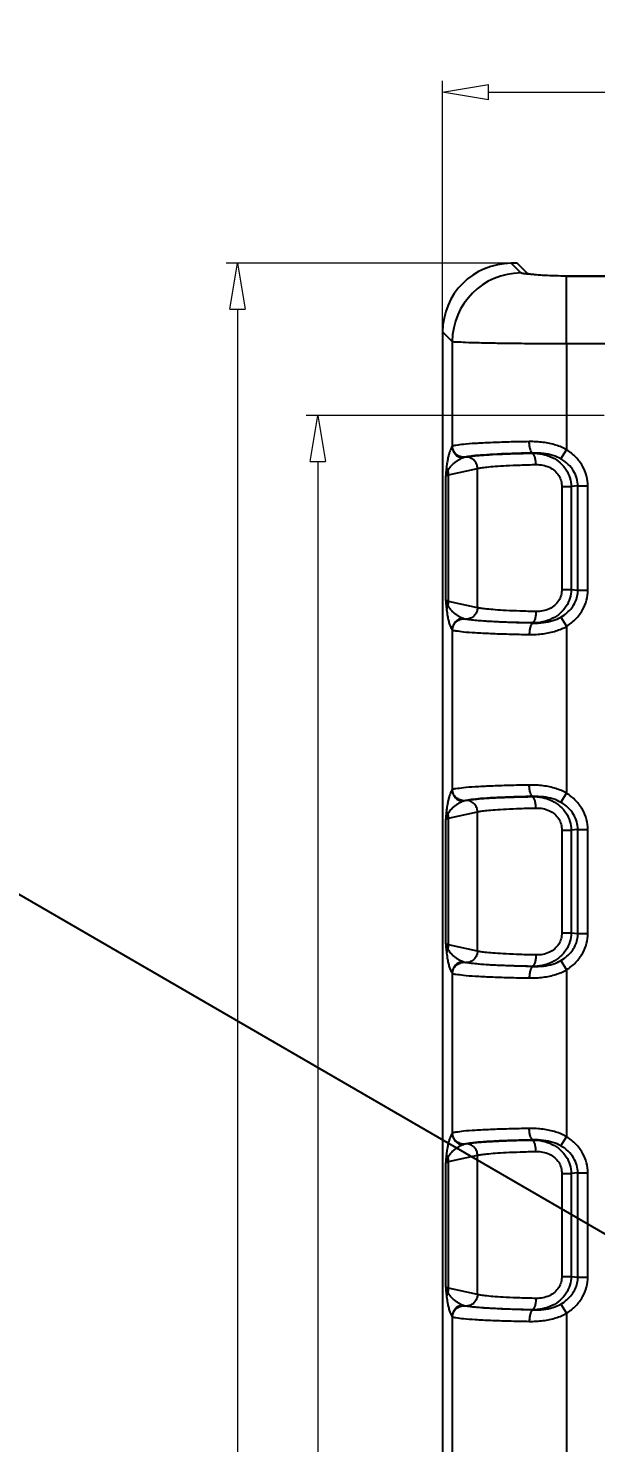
# Model space of a CAD drawing. Header units: inches. Extents: x 3700 to 4563, y 1353 to 2328.
# Drawn here: x 3842.8 to 3867.6, y 2200.6 to 2262.4 of the extents above; entities that cross this region are included whole.
import ezdxf

# ---------------------------------------------------------------- set-up
doc = ezdxf.new("R2010")
doc.units = ezdxf.units.IN
doc.header["$LTSCALE"] = 0.5
doc.layers.add('06___PRT_ALL_SURFS', color=7, linetype='Continuous')
doc.layers.add('dim', color=82, linetype='Continuous', lineweight=9)
doc.styles.add('ROMAND', font='romand.shx', dxfattribs={"width": 0.75, "bigfont": 'gbcbig.shx'})
doc.dimstyles.new('YanXiu', dxfattribs={"dimtxt": 2.5, "dimasz": 2.2, "dimexe": 1, "dimexo": 0, "dimgap": 0.66, "dimtad": 0, "dimzin": 9, "dimdsep": 46, "dimtxsty": 'ROMAND', "dimblk": 'CLOSEDBLANK', "dimcen": 0, "dimclrd": 3, "dimclre": 3, "dimclrt": 7, "dimazin": 2, "dimtfac": 1, "dimtofl": 0, "dimtmove": 0, "dimatfit": 3, "dimldrblk": 'CLOSEDBLANK', "dimfxl": 1, "dimlwd": 5, "dimlwe": 5, "dimarcsym": 0})

# ---------------------------------------------------------------- blocks, each defined once
blk = doc.blocks.new('_ClosedBlank')
at = {"color": 0, "linetype": 'ByBlock', "lineweight": -2}
for p, q in [((-1, 0.167), (0, 0)), ((-1, 0.167), (-1, -0.167)), ((0, 0), (-1, -0.167))]:
    blk.add_line(p, q, dxfattribs=at)
blk = doc.blocks.new('*D105')
at = {"layer": 'Defpoints', "color": 0}
for p in [(3867.966, 2245.462), (3855.462, 2144.762), (3867.966, 2144.762)]:
    blk.add_point(p, dxfattribs=at)
at = {"layer": 'dim', "color": 3, "lineweight": 5}
for p, q in [((3867.966, 2245.462), (3854.962, 2245.462)), ((3855.462, 2243.462), (3855.462, 2199.273)), ((3855.462, 2146.762), (3855.462, 2190.952)), ((3867.966, 2144.762), (3854.962, 2144.762))]:
    blk.add_line(p, q, dxfattribs=at)
at = {"layer": 'dim', "color": 3, "lineweight": 5, "xscale": 2, "yscale": 2, "zscale": 2}
for p, rotation in [((3855.462, 2245.462), 90), ((3855.462, 2144.762), 270)]:
    blk.add_blockref('_ClosedBlank', p, dxfattribs=dict(at, rotation=rotation))
at = {"layer": 'dim', "color": 7, "insert": (3855.462, 2195.112), "char_height": 2.5, "attachment_point": 5, "rotation": 90, "style": 'ROMAND'}
blk.add_mtext('100.7', dxfattribs=at)
blk = doc.blocks.new('*D106')
at = {"layer": 'Defpoints', "color": 0}
for p in [(3863.911, 2252.112), (3851.962, 2138.112), (3863.911, 2138.112)]:
    blk.add_point(p, dxfattribs=at)
at = {"layer": 'dim', "color": 3, "lineweight": 5}
for p, q in [((3863.911, 2252.112), (3851.462, 2252.112)), ((3851.962, 2250.112), (3851.962, 2197.934)), ((3851.962, 2140.112), (3851.962, 2192.291)), ((3863.911, 2138.112), (3851.462, 2138.112))]:
    blk.add_line(p, q, dxfattribs=at)
at = {"layer": 'dim', "color": 3, "lineweight": 5, "xscale": 2, "yscale": 2, "zscale": 2}
for p, rotation in [((3851.962, 2252.112), 90), ((3851.962, 2138.112), 270)]:
    blk.add_blockref('_ClosedBlank', p, dxfattribs=dict(at, rotation=rotation))
at = {"layer": 'dim', "color": 7, "insert": (3851.962, 2195.112), "char_height": 2.5, "attachment_point": 5, "rotation": 90, "style": 'ROMAND'}
blk.add_mtext('114', dxfattribs=at)
blk = doc.blocks.new('*D107')
at = {"layer": 'Defpoints', "color": 0}
for p in [(3898.916, 2259.585), (3860.916, 2249.117), (3898.916, 2249.117)]:
    blk.add_point(p, dxfattribs=at)
at = {"layer": 'dim', "color": 3, "lineweight": 5}
for p, q in [((3860.916, 2249.117), (3860.916, 2260.085)), ((3898.916, 2249.117), (3898.916, 2260.085)), ((3862.916, 2259.585), (3877.898, 2259.585)), ((3896.916, 2259.585), (3881.933, 2259.585))]:
    blk.add_line(p, q, dxfattribs=at)
at = {"layer": 'dim', "color": 3, "lineweight": 5, "xscale": 2, "yscale": 2, "zscale": 2, "rotation": 180}
blk.add_blockref('_ClosedBlank', (3860.916, 2259.585), dxfattribs=at)
at = {"layer": 'dim', "color": 3, "lineweight": 5, "xscale": 2, "yscale": 2, "zscale": 2}
blk.add_blockref('_ClosedBlank', (3898.916, 2259.585), dxfattribs=at)
at = {"layer": 'dim', "color": 7, "insert": (3879.916, 2259.585), "char_height": 2.5, "attachment_point": 5, "style": 'ROMAND'}
blk.add_mtext('38', dxfattribs=at)

msp = doc.modelspace()

# ---------------------------------------------------------------- linework, layer by layer
msp.add_line((4195.443, 2019.846), (3731.985, 2288.585))
at = {"color": 7, "linetype": 'Continuous'}
for p, q in [((3864.17, 2252.112, 0), (3863.911, 2252.112, 0)), ((3864.334, 2251.69, 0), (3863.911, 2252.112, 0)), ((3864.62, 2251.662, 0), (3864.17, 2252.112, 0)), ((3864.748, 2251.628, 0), (3864.739, 2251.647, 0)), ((3866.316, 2251.552, 0), (3866.315, 2251.569, 0)), ((3866.331, 2248.595, 0), (3866.331, 2251.553, 0)), ((3866.402, 2251.568, 0), (3893.429, 2251.568, 0)), ((3866.403, 2251.555, 0), (3866.402, 2251.568, 0)), ((3866.418, 2251.553, 0), (3893.413, 2251.553, 0)), ((3861.338, 2248.694, 0), (3860.916, 2249.117, 0)), ((3860.916, 2249.117, 0), (3860.916, 2141.108, 0)), ((3861.338, 2248.694, 0), (3861.338, 2244.111, 0)), ((3893.5, 2248.595, 0), (3866.331, 2248.595, 0)), ((3866.331, 2248.595, 0), (3866.331, 2243.967, 0)), ((3866.08, 2243.567, 0), (3866.331, 2243.967, 0)), ((3861.049, 2237.399, 0), (3861.049, 2242.826, 0)), ((3866.821, 2242.387, 0), (3867.254, 2242.387, 0)), ((3867.254, 2237.838, 0), (3867.254, 2242.387, 0)), ((3866.821, 2237.838, 0), (3867.254, 2237.838, 0)), ((3866.08, 2236.658, 0), (3866.331, 2236.258, 0)), ((3861.338, 2236.113, 0), (3861.338, 2229.111, 0)), ((3866.331, 2236.258, 0), (3866.331, 2228.967, 0)), ((3866.08, 2228.567, 0), (3866.331, 2228.967, 0)), ((3861.049, 2222.399, 0), (3861.049, 2227.826, 0)), ((3866.821, 2227.387, 0), (3867.254, 2227.387, 0)), ((3867.254, 2222.838, 0), (3867.254, 2227.387, 0)), ((3866.821, 2222.838, 0), (3867.254, 2222.838, 0)), ((3866.08, 2221.658, 0), (3866.331, 2221.258, 0)), ((3861.338, 2221.113, 0), (3861.338, 2214.111, 0)), ((3866.331, 2221.258, 0), (3866.331, 2213.967, 0)), ((3866.08, 2213.567, 0), (3866.331, 2213.967, 0)), ((3861.049, 2207.399, 0), (3861.049, 2212.826, 0)), ((3866.821, 2212.387, 0), (3867.254, 2212.387, 0)), ((3867.254, 2207.838, 0), (3867.254, 2212.387, 0)), ((3866.821, 2207.838, 0), (3867.254, 2207.838, 0)), ((3866.08, 2206.658, 0), (3866.331, 2206.258, 0)), ((3861.338, 2206.113, 0), (3861.338, 2199.111, 0)), ((3866.331, 2206.258, 0), (3866.331, 2198.967, 0))]:
    msp.add_line(p, q, dxfattribs=at)
for centre, radius, start, end in [((3864.344, 2248.684, 0), 3.006, 90.18808, 179.81192), ((3864.909, 2252.998, 0), 1.362, 261.00158, 262.8211), ((3865.206, 2255.329, 0), 3.712, 262.77009, 263.03652), ((3866.403, 2262.38, 0), 10.811, 269.5372, 269.76914), ((3866.418, 2262.333, 0), 10.781, 269.53698, 269.99806), ((3866.402, 2262.226, 0), 10.658, 269.76836, 269.99946), ((3861.839, 2244.114, 0), 0.501, 180.24812, 266.33308), ((3869.627, 2238.038, 0), 8.601, 187.0183, 188.90622), ((3861.839, 2236.111, 0), 0.501, 93.6672, 179.99522), ((3861.839, 2229.114, 0), 0.501, 180.24812, 266.33308), ((3869.627, 2223.038, 0), 8.601, 187.0183, 188.90622), ((3861.839, 2221.111, 0), 0.501, 93.6672, 179.99522), ((3861.839, 2214.114, 0), 0.501, 180.24812, 266.33308), ((3869.627, 2208.038, 0), 8.601, 187.0183, 188.90622), ((3861.839, 2206.111, 0), 0.501, 93.6672, 179.99522)]:
    msp.add_arc(centre, radius, start, end, dxfattribs=at)
msp.add_ellipse((3863.92, 2249.108, 0), major_axis=(2.127, -2.127), ratio=0.997265, start_param=2.357564, end_param=3.925621, dxfattribs=at)
for points, start_tangent, end_tangent in [([(3864.754, 2251.631, 0), (3864.538, 2251.649, 0), (3864.396, 2251.669, 0), (3864.334, 2251.69, 0)], (-0.99775, 0.067045), (-0.708468, 0.705743)), ([(3864.605, 2251.678, 0), (3864.618, 2251.67, 0), (3864.645, 2251.663, 0), (3864.685, 2251.655, 0), (3864.696, 2251.653, 0)], (0.707107, -0.707107), (0.987553, -0.157287)), ([(3864.754, 2251.631, 0), (3864.701, 2251.639, 0), (3864.661, 2251.647, 0), (3864.634, 2251.655, 0), (3864.62, 2251.662, 0)], (-0.992047, 0.12587), (-0.707107, 0.707106)), ([(3866.331, 2251.553, 0), (3865.847, 2251.562, 0), (3865.388, 2251.581, 0), (3865.01, 2251.606, 0), (3864.754, 2251.631, 0)], (-0.999967, 0.008109), (-0.992047, 0.125869)), ([(3864.756, 2251.645, 0), (3864.931, 2251.627, 0)], (0.992621, -0.121255), (0.996248, -0.086544)), ([(3864.931, 2251.627, 0), (3864.994, 2251.621, 0), (3865.372, 2251.597, 0), (3865.831, 2251.578, 0), (3866.315, 2251.569, 0)], (0.996248, -0.086544), (0.999967, -0.008109)), ([(3866.331, 2248.595, 0), (3865.255, 2248.597, 0), (3864.23, 2248.604, 0), (3863.302, 2248.616, 0), (3862.517, 2248.632, 0), (3861.911, 2248.651, 0), (3861.511, 2248.672, 0), (3861.338, 2248.694, 0)], (-1, 0.000012), (-0.928745, 0.37072)), ([(3861.338, 2244.111, 0), (3861.286, 2244.032, 0), (3861.239, 2243.929, 0), (3861.196, 2243.803, 0), (3861.157, 2243.655, 0), (3861.122, 2243.475, 0), (3861.091, 2243.25, 0)], (-0.626121, -0.779726), (-0.114868, -0.993381)), ([(3864.7, 2244.324, 0), (3863.803, 2244.305, 0), (3863.005, 2244.277, 0), (3862.336, 2244.243, 0), (3861.824, 2244.203, 0), (3861.487, 2244.159, 0), (3861.338, 2244.113, 0)], (-0.999868, -0.016275), (-0.743444, -0.668799)), ([(3861.889, 2243.64, 0), (3861.681, 2243.673, 0), (3861.504, 2243.776, 0), (3861.385, 2243.93, 0), (3861.338, 2244.114, 0)], (-0.999759, -0.021971), (-0.036071, 0.999349)), ([(3866.331, 2243.966, 0), (3865.862, 2244.17, 0), (3865.311, 2244.291, 0), (3864.7, 2244.324, 0)], (-0.870575, 0.492035), (-0.999868, -0.01627)), ([(3864.863, 2243.825, 0), (3864.802, 2243.87, 0), (3864.75, 2243.979, 0), (3864.715, 2244.138, 0), (3864.7, 2244.324, 0)], (-0.988656, 0.150199), (-0.016157, 0.999869)), ([(3867.254, 2242.387, 0), (3867.197, 2242.827, 0), (3867.024, 2243.252, 0), (3866.734, 2243.64, 0), (3866.331, 2243.967, 0)], (0.000164, 1), (-0.846849, 0.531834)), ([(3861.091, 2243.25, 0), (3861.077, 2243.113, 0), (3861.063, 2242.971, 0), (3861.049, 2242.826, 0)], (-0.103844, -0.994594), (-0.097102, -0.995274)), ([(3861.141, 2243.064, 0), (3861.115, 2243.124, 0), (3861.098, 2243.186, 0), (3861.091, 2243.25, 0)], (-0.473729, 0.880671), (-0.026224, 0.999656)), ([(3861.141, 2243.064, 0), (3861.118, 2243.021, 0), (3861.098, 2242.98, 0), (3861.083, 2242.943, 0), (3861.071, 2242.909, 0), (3861.061, 2242.878, 0), (3861.054, 2242.85, 0), (3861.049, 2242.826, 0)], (-0.509234, -0.860628), (-0.192177, -0.98136)), ([(3861.049, 2242.826, 0), (3861.067, 2242.839, 0), (3861.095, 2242.852, 0), (3861.132, 2242.865, 0), (3861.179, 2242.877, 0)], (0.672671, 0.739942), (0.972064, 0.234715)), ([(3866.331, 2236.258, 0), (3866.734, 2236.584, 0), (3867.024, 2236.973, 0), (3867.197, 2237.398, 0), (3867.254, 2237.838, 0)], (0.84684, 0.531847), (-0.000165, 1)), ([(3861.179, 2237.347, 0), (3861.133, 2237.359, 0), (3861.096, 2237.372, 0), (3861.067, 2237.385, 0), (3861.049, 2237.399, 0)], (-0.972064, 0.234715), (-0.672678, 0.739935)), ([(3861.049, 2237.399, 0), (3861.063, 2237.254, 0), (3861.077, 2237.112, 0), (3861.091, 2236.987, 0)], (0.097081, -0.995276), (0.103845, -0.994594)), ([(3861.049, 2237.399, 0), (3861.054, 2237.375, 0), (3861.061, 2237.347, 0), (3861.071, 2237.316, 0), (3861.083, 2237.282, 0), (3861.098, 2237.245, 0), (3861.118, 2237.204, 0), (3861.141, 2237.161, 0)], (0.192149, -0.981366), (0.509236, -0.860627)), ([(3861.142, 2237.161, 0), (3861.115, 2237.102, 0), (3861.098, 2237.041, 0), (3861.092, 2236.998, 0)], (-0.476978, -0.878915), (-0.093017, -0.995664)), ([(3861.131, 2236.707, 0), (3861.15, 2236.607, 0), (3861.171, 2236.516, 0)], (0.180775, -0.983524), (0.235655, -0.971837)), ([(3861.171, 2236.516, 0), (3861.222, 2236.341, 0), (3861.278, 2236.21, 0), (3861.338, 2236.113, 0)], (0.240055, -0.970759), (0.622849, -0.782342)), ([(3861.338, 2236.111, 0), (3861.385, 2236.294, 0), (3861.504, 2236.449, 0), (3861.681, 2236.552, 0), (3861.889, 2236.585, 0)], (0.040488, 0.99918), (0.99976, -0.021919)), ([(3864.863, 2236.4, 0), (3864.802, 2236.355, 0), (3864.75, 2236.245, 0), (3864.715, 2236.086, 0), (3864.7, 2235.901, 0)], (-0.988715, -0.149812), (-0.016194, -0.999869)), ([(3861.338, 2236.111, 0), (3861.487, 2236.065, 0), (3861.824, 2236.022, 0), (3862.336, 2235.982, 0), (3863.005, 2235.948, 0), (3863.803, 2235.92, 0), (3864.7, 2235.901, 0)], (0.743425, -0.668819), (0.999868, -0.016277)), ([(3864.7, 2235.901, 0), (3865.311, 2235.934, 0), (3865.862, 2236.055, 0), (3866.331, 2236.258, 0)], (0.999867, -0.016279), (0.870573, 0.492039)), ([(3861.338, 2229.111, 0), (3861.286, 2229.032, 0), (3861.239, 2228.929, 0), (3861.196, 2228.803, 0), (3861.157, 2228.655, 0), (3861.122, 2228.475, 0), (3861.091, 2228.25, 0)], (-0.626121, -0.779726), (-0.114868, -0.993381)), ([(3864.7, 2229.324, 0), (3863.803, 2229.305, 0), (3863.005, 2229.277, 0), (3862.336, 2229.243, 0), (3861.824, 2229.203, 0), (3861.487, 2229.159, 0), (3861.338, 2229.113, 0)], (-0.999868, -0.016275), (-0.743444, -0.668799)), ([(3861.889, 2228.64, 0), (3861.681, 2228.673, 0), (3861.504, 2228.776, 0), (3861.385, 2228.93, 0), (3861.338, 2229.114, 0)], (-0.999759, -0.021971), (-0.036071, 0.999349)), ([(3866.331, 2228.966, 0), (3865.862, 2229.17, 0), (3865.311, 2229.291, 0), (3864.7, 2229.324, 0)], (-0.870575, 0.492035), (-0.999868, -0.01627)), ([(3864.863, 2228.825, 0), (3864.802, 2228.87, 0), (3864.75, 2228.979, 0), (3864.715, 2229.138, 0), (3864.7, 2229.324, 0)], (-0.988656, 0.150199), (-0.016157, 0.999869)), ([(3867.254, 2227.387, 0), (3867.197, 2227.827, 0), (3867.024, 2228.252, 0), (3866.734, 2228.64, 0), (3866.331, 2228.967, 0)], (0.000164, 1), (-0.846849, 0.531834)), ([(3861.091, 2228.25, 0), (3861.077, 2228.113, 0), (3861.063, 2227.971, 0), (3861.049, 2227.826, 0)], (-0.103844, -0.994594), (-0.097102, -0.995274)), ([(3861.141, 2228.064, 0), (3861.118, 2228.021, 0), (3861.098, 2227.98, 0), (3861.083, 2227.943, 0), (3861.071, 2227.909, 0), (3861.061, 2227.878, 0), (3861.054, 2227.85, 0), (3861.049, 2227.826, 0)], (-0.509234, -0.860628), (-0.192177, -0.98136)), ([(3861.049, 2227.826, 0), (3861.067, 2227.839, 0), (3861.095, 2227.852, 0), (3861.132, 2227.865, 0), (3861.179, 2227.877, 0)], (0.672671, 0.739942), (0.972064, 0.234715)), ([(3861.141, 2228.064, 0), (3861.115, 2228.124, 0), (3861.098, 2228.186, 0), (3861.091, 2228.25, 0)], (-0.473729, 0.880671), (-0.026224, 0.999656)), ([(3866.331, 2221.258, 0), (3866.734, 2221.584, 0), (3867.024, 2221.973, 0), (3867.197, 2222.398, 0), (3867.254, 2222.838, 0)], (0.84684, 0.531847), (-0.000165, 1)), ([(3861.049, 2222.399, 0), (3861.054, 2222.375, 0), (3861.061, 2222.347, 0), (3861.071, 2222.316, 0), (3861.083, 2222.282, 0), (3861.098, 2222.245, 0), (3861.118, 2222.204, 0), (3861.141, 2222.161, 0)], (0.192149, -0.981366), (0.509236, -0.860627)), ([(3861.179, 2222.347, 0), (3861.133, 2222.359, 0), (3861.096, 2222.372, 0), (3861.067, 2222.385, 0), (3861.049, 2222.399, 0)], (-0.972064, 0.234715), (-0.672678, 0.739935)), ([(3861.049, 2222.399, 0), (3861.063, 2222.254, 0), (3861.077, 2222.112, 0), (3861.091, 2221.987, 0)], (0.097081, -0.995276), (0.103845, -0.994594)), ([(3861.142, 2222.161, 0), (3861.115, 2222.102, 0), (3861.098, 2222.041, 0), (3861.092, 2221.998, 0)], (-0.476978, -0.878915), (-0.093017, -0.995664)), ([(3861.131, 2221.707, 0), (3861.15, 2221.607, 0), (3861.171, 2221.516, 0)], (0.180775, -0.983524), (0.235655, -0.971837)), ([(3861.171, 2221.516, 0), (3861.222, 2221.341, 0), (3861.278, 2221.21, 0), (3861.338, 2221.113, 0)], (0.240055, -0.970759), (0.622849, -0.782342)), ([(3861.338, 2221.111, 0), (3861.385, 2221.294, 0), (3861.504, 2221.449, 0), (3861.681, 2221.552, 0), (3861.889, 2221.585, 0)], (0.040488, 0.99918), (0.99976, -0.021919)), ([(3861.338, 2221.111, 0), (3861.487, 2221.065, 0), (3861.824, 2221.022, 0), (3862.336, 2220.982, 0), (3863.005, 2220.948, 0), (3863.803, 2220.92, 0), (3864.7, 2220.901, 0)], (0.743425, -0.668819), (0.999868, -0.016277)), ([(3864.863, 2221.4, 0), (3864.802, 2221.355, 0), (3864.75, 2221.245, 0), (3864.715, 2221.086, 0), (3864.7, 2220.901, 0)], (-0.988715, -0.149812), (-0.016194, -0.999869)), ([(3864.7, 2220.901, 0), (3865.311, 2220.934, 0), (3865.862, 2221.055, 0), (3866.331, 2221.258, 0)], (0.999867, -0.016279), (0.870573, 0.492039)), ([(3861.338, 2214.111, 0), (3861.286, 2214.032, 0), (3861.239, 2213.929, 0), (3861.196, 2213.803, 0), (3861.157, 2213.655, 0), (3861.122, 2213.475, 0), (3861.091, 2213.25, 0)], (-0.626121, -0.779726), (-0.114868, -0.993381)), ([(3864.7, 2214.324, 0), (3863.803, 2214.305, 0), (3863.005, 2214.277, 0), (3862.336, 2214.243, 0), (3861.824, 2214.203, 0), (3861.487, 2214.159, 0), (3861.338, 2214.113, 0)], (-0.999868, -0.016275), (-0.743444, -0.668799)), ([(3861.889, 2213.64, 0), (3861.681, 2213.673, 0), (3861.504, 2213.776, 0), (3861.385, 2213.93, 0), (3861.338, 2214.114, 0)], (-0.999759, -0.021971), (-0.036071, 0.999349)), ([(3866.331, 2213.966, 0), (3865.862, 2214.17, 0), (3865.311, 2214.291, 0), (3864.7, 2214.324, 0)], (-0.870575, 0.492035), (-0.999868, -0.01627)), ([(3864.863, 2213.825, 0), (3864.802, 2213.87, 0), (3864.75, 2213.979, 0), (3864.715, 2214.138, 0), (3864.7, 2214.324, 0)], (-0.988656, 0.150199), (-0.016157, 0.999869)), ([(3867.254, 2212.387, 0), (3867.197, 2212.827, 0), (3867.024, 2213.252, 0), (3866.734, 2213.64, 0), (3866.331, 2213.967, 0)], (0.000164, 1), (-0.846849, 0.531834)), ([(3861.091, 2213.25, 0), (3861.077, 2213.113, 0), (3861.063, 2212.971, 0), (3861.049, 2212.826, 0)], (-0.103844, -0.994594), (-0.097102, -0.995274)), ([(3861.141, 2213.064, 0), (3861.118, 2213.021, 0), (3861.098, 2212.98, 0), (3861.083, 2212.943, 0), (3861.071, 2212.909, 0), (3861.061, 2212.878, 0), (3861.054, 2212.85, 0), (3861.049, 2212.826, 0)], (-0.509234, -0.860628), (-0.192177, -0.98136)), ([(3861.049, 2212.826, 0), (3861.067, 2212.839, 0), (3861.095, 2212.852, 0), (3861.132, 2212.865, 0), (3861.179, 2212.877, 0)], (0.672671, 0.739942), (0.972064, 0.234715)), ([(3861.141, 2213.064, 0), (3861.115, 2213.124, 0), (3861.098, 2213.186, 0), (3861.091, 2213.25, 0)], (-0.473729, 0.880671), (-0.026224, 0.999656)), ([(3861.049, 2207.399, 0), (3861.054, 2207.375, 0), (3861.061, 2207.347, 0), (3861.071, 2207.316, 0), (3861.083, 2207.282, 0), (3861.098, 2207.245, 0), (3861.118, 2207.204, 0), (3861.141, 2207.161, 0)], (0.192149, -0.981366), (0.509236, -0.860627)), ([(3861.179, 2207.347, 0), (3861.133, 2207.359, 0), (3861.096, 2207.372, 0), (3861.067, 2207.385, 0), (3861.049, 2207.399, 0)], (-0.972064, 0.234715), (-0.672678, 0.739935)), ([(3861.049, 2207.399, 0), (3861.063, 2207.254, 0), (3861.077, 2207.112, 0), (3861.091, 2206.987, 0)], (0.097081, -0.995276), (0.103845, -0.994594)), ([(3866.331, 2206.258, 0), (3866.734, 2206.584, 0), (3867.024, 2206.973, 0), (3867.197, 2207.398, 0), (3867.254, 2207.838, 0)], (0.84684, 0.531847), (-0.000165, 1)), ([(3861.142, 2207.161, 0), (3861.115, 2207.102, 0), (3861.098, 2207.041, 0), (3861.092, 2206.998, 0)], (-0.476978, -0.878915), (-0.093017, -0.995664)), ([(3861.131, 2206.707, 0), (3861.15, 2206.607, 0), (3861.171, 2206.516, 0)], (0.180775, -0.983524), (0.235655, -0.971837)), ([(3861.171, 2206.516, 0), (3861.222, 2206.341, 0), (3861.278, 2206.21, 0), (3861.338, 2206.113, 0)], (0.240055, -0.970759), (0.622849, -0.782342)), ([(3861.338, 2206.111, 0), (3861.385, 2206.294, 0), (3861.504, 2206.449, 0), (3861.681, 2206.552, 0), (3861.889, 2206.585, 0)], (0.040488, 0.99918), (0.99976, -0.021919)), ([(3861.338, 2206.111, 0), (3861.487, 2206.065, 0), (3861.824, 2206.022, 0), (3862.336, 2205.982, 0), (3863.005, 2205.948, 0), (3863.803, 2205.92, 0), (3864.7, 2205.901, 0)], (0.743425, -0.668819), (0.999868, -0.016277)), ([(3864.863, 2206.4, 0), (3864.802, 2206.355, 0), (3864.75, 2206.245, 0), (3864.715, 2206.086, 0), (3864.7, 2205.901, 0)], (-0.988715, -0.149812), (-0.016194, -0.999869)), ([(3864.7, 2205.901, 0), (3865.311, 2205.934, 0), (3865.862, 2206.055, 0), (3866.331, 2206.258, 0)], (0.999867, -0.016279), (0.870573, 0.492039))]:
    msp.add_spline(points, degree=3, dxfattribs=dict(at, start_tangent=start_tangent, end_tangent=end_tangent))
at = {"layer": '06___PRT_ALL_SURFS', "color": 7, "linetype": 'Continuous'}
for p, q in [((3864.863, 2243.825, 0), (3864.825, 2243.821, 0)), ((3861.179, 2242.877, 0), (3862.44, 2243.154, 0)), ((3862.44, 2237.07, 0), (3862.44, 2243.154, 0)), ((3861.179, 2237.347, 0), (3861.179, 2242.877, 0)), ((3866.122, 2242.36, 0), (3866.529, 2242.36, 0)), ((3866.122, 2242.36, 0), (3866.122, 2237.865, 0)), ((3866.821, 2242.387, 0), (3866.529, 2242.36, 0)), ((3866.529, 2242.36, 0), (3866.529, 2237.865, 0)), ((3866.821, 2237.838, 0), (3866.821, 2242.387, 0)), ((3866.122, 2237.865, 0), (3866.529, 2237.865, 0)), ((3866.529, 2237.865, 0), (3866.821, 2237.838, 0)), ((3862.44, 2237.07, 0), (3861.179, 2237.347, 0)), ((3861.948, 2236.571, 0), (3861.94, 2236.573, 0)), ((3864.825, 2236.404, 0), (3864.863, 2236.4, 0)), ((3864.863, 2228.825, 0), (3864.825, 2228.821, 0)), ((3861.179, 2227.877, 0), (3862.44, 2228.154, 0)), ((3861.179, 2222.347, 0), (3861.179, 2227.877, 0)), ((3862.44, 2222.07, 0), (3862.44, 2228.154, 0)), ((3866.122, 2227.36, 0), (3866.529, 2227.36, 0)), ((3866.122, 2227.36, 0), (3866.122, 2222.865, 0)), ((3866.821, 2227.387, 0), (3866.529, 2227.36, 0)), ((3866.529, 2227.36, 0), (3866.529, 2222.865, 0)), ((3866.821, 2222.838, 0), (3866.821, 2227.387, 0)), ((3866.122, 2222.865, 0), (3866.529, 2222.865, 0)), ((3866.529, 2222.865, 0), (3866.821, 2222.838, 0)), ((3862.44, 2222.07, 0), (3861.179, 2222.347, 0)), ((3861.948, 2221.571, 0), (3861.94, 2221.573, 0)), ((3864.825, 2221.404, 0), (3864.863, 2221.4, 0)), ((3864.863, 2213.825, 0), (3864.825, 2213.821, 0)), ((3861.179, 2212.877, 0), (3862.44, 2213.154, 0)), ((3861.179, 2207.347, 0), (3861.179, 2212.877, 0)), ((3862.44, 2207.07, 0), (3862.44, 2213.154, 0)), ((3866.122, 2212.36, 0), (3866.529, 2212.36, 0)), ((3866.122, 2212.36, 0), (3866.122, 2207.865, 0)), ((3866.821, 2212.387, 0), (3866.529, 2212.36, 0)), ((3866.529, 2212.36, 0), (3866.529, 2207.865, 0)), ((3866.821, 2207.838, 0), (3866.821, 2212.387, 0)), ((3862.44, 2207.07, 0), (3861.179, 2207.347, 0)), ((3866.122, 2207.865, 0), (3866.529, 2207.865, 0)), ((3866.529, 2207.865, 0), (3866.821, 2207.838, 0)), ((3861.948, 2206.571, 0), (3861.94, 2206.573, 0)), ((3864.825, 2206.404, 0), (3864.863, 2206.4, 0))]:
    msp.add_line(p, q, dxfattribs=at)
for centre, start, end in [((3860.664, 2242.871, 0), 0.6858, 21.95117), ((3860.664, 2237.354, 0), 338.04883, 359.3142), ((3860.664, 2227.871, 0), 0.6858, 21.95117), ((3860.664, 2222.354, 0), 338.04883, 359.3142), ((3860.664, 2212.871, 0), 0.6858, 21.95117), ((3860.664, 2207.354, 0), 338.04883, 359.3142)]:
    msp.add_arc(centre, 0.514, start, end, dxfattribs=at)
for points, start_tangent, end_tangent in [([(3864.863, 2243.825, 0), (3864.032, 2243.804, 0), (3863.3, 2243.776, 0), (3862.691, 2243.74, 0), (3862.233, 2243.699, 0), (3861.948, 2243.654, 0)], (-0.999837, -0.018082), (-0.974323, -0.225155)), ([(3861.948, 2243.654, 0), (3862.128, 2243.683, 0), (3862.409, 2243.715, 0), (3862.818, 2243.746, 0), (3863.364, 2243.776, 0), (3864.047, 2243.802, 0), (3864.825, 2243.821, 0)], (0.976756, 0.214356), (0.999827, 0.018597)), ([(3864.825, 2243.821, 0), (3865.274, 2243.778, 0), (3865.704, 2243.631, 0), (3866.055, 2243.395, 0), (3866.313, 2243.092, 0), (3866.473, 2242.74, 0), (3866.529, 2242.36, 0)], (0.999973, 0.007375), (0.007215, -0.999974)), ([(3864.993, 2243.322, 0), (3864.977, 2243.508, 0), (3864.941, 2243.667, 0), (3864.887, 2243.776, 0), (3864.825, 2243.821, 0)], (-0.016527, 0.999863), (-0.989348, 0.145568)), ([(3866.08, 2243.567, 0), (3865.735, 2243.718, 0), (3865.323, 2243.805, 0), (3864.863, 2243.825, 0)], (-0.866686, 0.498854), (-0.999646, -0.026605)), ([(3861.807, 2243.614, 0), (3861.67, 2243.55, 0), (3861.545, 2243.477, 0), (3861.429, 2243.394, 0), (3861.323, 2243.301, 0), (3861.226, 2243.193, 0), (3861.141, 2243.064, 0)], (-0.926827, -0.375489), (-0.449629, -0.893215)), ([(3861.889, 2243.64, 0), (3861.846, 2243.627, 0), (3861.807, 2243.614, 0)], (-0.967391, -0.253287), (-0.926773, -0.375622)), ([(3861.943, 2243.654, 0), (3861.928, 2243.649, 0), (3861.908, 2243.644, 0), (3861.889, 2243.64, 0)], (-0.976745, -0.214405), (-0.976749, -0.214385)), ([(3862.441, 2243.154, 0), (3862.402, 2243.344, 0), (3862.296, 2243.505, 0), (3862.139, 2243.614, 0), (3861.943, 2243.654, 0)], (-0.011837, 0.99993), (-0.999929, -0.011903)), ([(3862.44, 2243.154, 0), (3862.595, 2243.184, 0), (3862.845, 2243.215, 0), (3863.208, 2243.247, 0), (3863.692, 2243.277, 0), (3864.299, 2243.303, 0), (3864.993, 2243.322, 0)], (0.970837, 0.239739), (0.999781, 0.02093)), ([(3864.993, 2243.322, 0), (3865.297, 2243.297, 0), (3865.585, 2243.203, 0), (3865.817, 2243.048, 0), (3865.985, 2242.847, 0), (3866.087, 2242.613, 0), (3866.122, 2242.36, 0)], (0.99978, 0.020964), (-0.000329, -1)), ([(3866.821, 2242.387, 0), (3866.777, 2242.719, 0), (3866.637, 2243.038, 0), (3866.4, 2243.33, 0), (3866.08, 2243.567, 0)], (0.007629, 0.999971), (-0.866632, 0.498948)), ([(3866.529, 2237.865, 0), (3866.473, 2237.485, 0), (3866.313, 2237.133, 0), (3866.056, 2236.83, 0), (3865.705, 2236.594, 0), (3865.275, 2236.447, 0), (3864.825, 2236.404, 0)], (-0.007215, -0.999974), (-0.999973, 0.007373)), ([(3866.122, 2237.865, 0), (3866.088, 2237.612, 0), (3865.985, 2237.378, 0), (3865.817, 2237.177, 0), (3865.585, 2237.022, 0), (3865.297, 2236.928, 0), (3864.993, 2236.903, 0)], (0.000329, -1), (-0.99978, 0.020969)), ([(3866.08, 2236.658, 0), (3866.347, 2236.846, 0), (3866.557, 2237.069, 0), (3866.705, 2237.313, 0), (3866.793, 2237.572, 0), (3866.821, 2237.838, 0)], (0.866628, 0.498955), (-0.00763, 0.999971)), ([(3861.141, 2237.161, 0), (3861.226, 2237.032, 0), (3861.323, 2236.924, 0), (3861.429, 2236.831, 0), (3861.545, 2236.748, 0), (3861.67, 2236.675, 0), (3861.807, 2236.611, 0)], (0.449561, -0.893249), (0.926827, -0.37549)), ([(3862.441, 2237.07, 0), (3862.402, 2236.881, 0), (3862.296, 2236.719, 0), (3862.139, 2236.611, 0), (3861.948, 2236.571, 0)], (-0.011837, -0.99993), (-1, -0.000297)), ([(3864.993, 2236.903, 0), (3864.295, 2236.922, 0), (3863.688, 2236.948, 0), (3863.204, 2236.978, 0), (3862.843, 2237.01, 0), (3862.594, 2237.041, 0), (3862.44, 2237.07, 0)], (-0.999781, 0.020925), (-0.970837, 0.239739)), ([(3861.807, 2236.611, 0), (3861.844, 2236.598, 0), (3861.889, 2236.585, 0)], (0.926778, -0.37561), (0.967402, -0.253246)), ([(3861.889, 2236.585, 0), (3861.914, 2236.579, 0), (3861.94, 2236.573, 0)], (0.967394, -0.253275), (0.974696, -0.223536)), ([(3864.825, 2236.404, 0), (3864.042, 2236.423, 0), (3863.359, 2236.449, 0), (3862.814, 2236.479, 0), (3862.407, 2236.51, 0), (3862.127, 2236.542, 0), (3861.948, 2236.571, 0)], (-0.999827, 0.018586), (-0.976756, 0.214355)), ([(3864.863, 2236.4, 0), (3864.04, 2236.42, 0), (3863.305, 2236.449, 0), (3862.694, 2236.484, 0), (3862.234, 2236.526, 0), (3861.948, 2236.571, 0)], (-0.999836, 0.018084), (-0.974334, 0.225107)), ([(3864.993, 2236.903, 0), (3864.978, 2236.717, 0), (3864.941, 2236.558, 0), (3864.887, 2236.448, 0), (3864.825, 2236.404, 0)], (-0.016527, -0.999863), (-0.989399, -0.145225)), ([(3864.863, 2236.4, 0), (3865.323, 2236.42, 0), (3865.734, 2236.507, 0), (3866.08, 2236.658, 0)], (0.999646, -0.026609), (0.866684, 0.498857)), ([(3861.807, 2228.614, 0), (3861.67, 2228.55, 0), (3861.545, 2228.477, 0), (3861.429, 2228.394, 0), (3861.323, 2228.301, 0), (3861.226, 2228.193, 0), (3861.141, 2228.064, 0)], (-0.926827, -0.375489), (-0.449629, -0.893215)), ([(3861.889, 2228.64, 0), (3861.846, 2228.627, 0), (3861.807, 2228.614, 0)], (-0.967391, -0.253287), (-0.926773, -0.375622)), ([(3861.943, 2228.654, 0), (3861.928, 2228.649, 0), (3861.908, 2228.644, 0), (3861.889, 2228.64, 0)], (-0.976745, -0.214405), (-0.976749, -0.214385)), ([(3862.441, 2228.154, 0), (3862.402, 2228.344, 0), (3862.296, 2228.505, 0), (3862.139, 2228.614, 0), (3861.943, 2228.654, 0)], (-0.011837, 0.99993), (-0.999929, -0.011903)), ([(3864.863, 2228.825, 0), (3864.032, 2228.804, 0), (3863.3, 2228.776, 0), (3862.691, 2228.74, 0), (3862.233, 2228.699, 0), (3861.948, 2228.654, 0)], (-0.999837, -0.018082), (-0.974323, -0.225155)), ([(3861.948, 2228.654, 0), (3862.128, 2228.683, 0), (3862.409, 2228.715, 0), (3862.818, 2228.746, 0), (3863.364, 2228.776, 0), (3864.047, 2228.802, 0), (3864.825, 2228.821, 0)], (0.976756, 0.214356), (0.999827, 0.018597)), ([(3862.44, 2228.154, 0), (3862.595, 2228.184, 0), (3862.845, 2228.215, 0), (3863.208, 2228.247, 0), (3863.692, 2228.277, 0), (3864.299, 2228.303, 0), (3864.993, 2228.322, 0)], (0.970837, 0.239739), (0.999781, 0.02093)), ([(3864.825, 2228.821, 0), (3865.274, 2228.778, 0), (3865.704, 2228.631, 0), (3866.055, 2228.395, 0), (3866.313, 2228.092, 0), (3866.473, 2227.74, 0), (3866.529, 2227.36, 0)], (0.999973, 0.007375), (0.007215, -0.999974)), ([(3864.993, 2228.322, 0), (3864.977, 2228.508, 0), (3864.941, 2228.667, 0), (3864.887, 2228.776, 0), (3864.825, 2228.821, 0)], (-0.016527, 0.999863), (-0.989348, 0.145568)), ([(3866.08, 2228.567, 0), (3865.735, 2228.718, 0), (3865.323, 2228.805, 0), (3864.863, 2228.825, 0)], (-0.866686, 0.498854), (-0.999646, -0.026605)), ([(3864.993, 2228.322, 0), (3865.297, 2228.297, 0), (3865.585, 2228.203, 0), (3865.817, 2228.048, 0), (3865.985, 2227.847, 0), (3866.087, 2227.613, 0), (3866.122, 2227.36, 0)], (0.99978, 0.020964), (-0.000329, -1)), ([(3866.821, 2227.387, 0), (3866.777, 2227.719, 0), (3866.637, 2228.038, 0), (3866.4, 2228.33, 0), (3866.08, 2228.567, 0)], (0.007629, 0.999971), (-0.866632, 0.498948)), ([(3866.529, 2222.865, 0), (3866.473, 2222.485, 0), (3866.313, 2222.133, 0), (3866.056, 2221.83, 0), (3865.705, 2221.594, 0), (3865.275, 2221.447, 0), (3864.825, 2221.404, 0)], (-0.007215, -0.999974), (-0.999973, 0.007373)), ([(3866.122, 2222.865, 0), (3866.088, 2222.612, 0), (3865.985, 2222.378, 0), (3865.817, 2222.177, 0), (3865.585, 2222.022, 0), (3865.297, 2221.928, 0), (3864.993, 2221.903, 0)], (0.000329, -1), (-0.99978, 0.020969)), ([(3866.08, 2221.658, 0), (3866.347, 2221.846, 0), (3866.557, 2222.069, 0), (3866.705, 2222.313, 0), (3866.793, 2222.572, 0), (3866.821, 2222.838, 0)], (0.866628, 0.498955), (-0.00763, 0.999971)), ([(3861.141, 2222.161, 0), (3861.226, 2222.032, 0), (3861.323, 2221.924, 0), (3861.429, 2221.831, 0), (3861.545, 2221.748, 0), (3861.67, 2221.675, 0), (3861.807, 2221.611, 0)], (0.449561, -0.893249), (0.926827, -0.37549)), ([(3861.807, 2221.611, 0), (3861.844, 2221.598, 0), (3861.889, 2221.585, 0)], (0.926778, -0.37561), (0.967402, -0.253246)), ([(3861.889, 2221.585, 0), (3861.914, 2221.579, 0), (3861.94, 2221.573, 0)], (0.967394, -0.253275), (0.974696, -0.223536)), ([(3862.441, 2222.07, 0), (3862.402, 2221.881, 0), (3862.296, 2221.719, 0), (3862.139, 2221.611, 0), (3861.948, 2221.571, 0)], (-0.011837, -0.99993), (-1, -0.000297)), ([(3864.863, 2221.4, 0), (3864.04, 2221.42, 0), (3863.305, 2221.449, 0), (3862.694, 2221.484, 0), (3862.234, 2221.526, 0), (3861.948, 2221.571, 0)], (-0.999836, 0.018084), (-0.974334, 0.225107)), ([(3864.825, 2221.404, 0), (3864.042, 2221.423, 0), (3863.359, 2221.449, 0), (3862.814, 2221.479, 0), (3862.407, 2221.51, 0), (3862.127, 2221.542, 0), (3861.948, 2221.571, 0)], (-0.999827, 0.018586), (-0.976756, 0.214355)), ([(3864.993, 2221.903, 0), (3864.295, 2221.922, 0), (3863.688, 2221.948, 0), (3863.204, 2221.978, 0), (3862.843, 2222.01, 0), (3862.594, 2222.041, 0), (3862.44, 2222.07, 0)], (-0.999781, 0.020925), (-0.970837, 0.239739)), ([(3864.993, 2221.903, 0), (3864.978, 2221.717, 0), (3864.941, 2221.558, 0), (3864.887, 2221.448, 0), (3864.825, 2221.404, 0)], (-0.016527, -0.999863), (-0.989399, -0.145225)), ([(3864.863, 2221.4, 0), (3865.323, 2221.42, 0), (3865.734, 2221.507, 0), (3866.08, 2221.658, 0)], (0.999646, -0.026609), (0.866684, 0.498857)), ([(3861.807, 2213.614, 0), (3861.67, 2213.55, 0), (3861.545, 2213.477, 0), (3861.429, 2213.394, 0), (3861.323, 2213.301, 0), (3861.226, 2213.193, 0), (3861.141, 2213.064, 0)], (-0.926827, -0.375489), (-0.449629, -0.893215)), ([(3861.889, 2213.64, 0), (3861.846, 2213.627, 0), (3861.807, 2213.614, 0)], (-0.967391, -0.253287), (-0.926773, -0.375622)), ([(3861.943, 2213.654, 0), (3861.928, 2213.649, 0), (3861.908, 2213.644, 0), (3861.889, 2213.64, 0)], (-0.976745, -0.214405), (-0.976749, -0.214385)), ([(3862.441, 2213.154, 0), (3862.402, 2213.344, 0), (3862.296, 2213.505, 0), (3862.139, 2213.614, 0), (3861.943, 2213.654, 0)], (-0.011837, 0.99993), (-0.999929, -0.011903)), ([(3864.863, 2213.825, 0), (3864.032, 2213.804, 0), (3863.3, 2213.776, 0), (3862.691, 2213.74, 0), (3862.233, 2213.699, 0), (3861.948, 2213.654, 0)], (-0.999837, -0.018082), (-0.974323, -0.225155)), ([(3861.948, 2213.654, 0), (3862.128, 2213.683, 0), (3862.409, 2213.715, 0), (3862.818, 2213.746, 0), (3863.364, 2213.776, 0), (3864.047, 2213.802, 0), (3864.825, 2213.821, 0)], (0.976756, 0.214356), (0.999827, 0.018597)), ([(3864.825, 2213.821, 0), (3865.274, 2213.778, 0), (3865.704, 2213.631, 0), (3866.055, 2213.395, 0), (3866.313, 2213.092, 0), (3866.473, 2212.74, 0), (3866.529, 2212.36, 0)], (0.999973, 0.007375), (0.007215, -0.999974)), ([(3864.993, 2213.322, 0), (3864.977, 2213.508, 0), (3864.941, 2213.667, 0), (3864.887, 2213.776, 0), (3864.825, 2213.821, 0)], (-0.016527, 0.999863), (-0.989348, 0.145568)), ([(3866.08, 2213.567, 0), (3865.735, 2213.718, 0), (3865.323, 2213.805, 0), (3864.863, 2213.825, 0)], (-0.866686, 0.498854), (-0.999646, -0.026605)), ([(3866.821, 2212.387, 0), (3866.777, 2212.719, 0), (3866.637, 2213.038, 0), (3866.4, 2213.33, 0), (3866.08, 2213.567, 0)], (0.007629, 0.999971), (-0.866632, 0.498948)), ([(3862.44, 2213.154, 0), (3862.595, 2213.184, 0), (3862.845, 2213.215, 0), (3863.208, 2213.247, 0), (3863.692, 2213.277, 0), (3864.299, 2213.303, 0), (3864.993, 2213.322, 0)], (0.970837, 0.239739), (0.999781, 0.02093)), ([(3864.993, 2213.322, 0), (3865.297, 2213.297, 0), (3865.585, 2213.203, 0), (3865.817, 2213.048, 0), (3865.985, 2212.847, 0), (3866.087, 2212.613, 0), (3866.122, 2212.36, 0)], (0.99978, 0.020964), (-0.000329, -1)), ([(3866.529, 2207.865, 0), (3866.473, 2207.485, 0), (3866.313, 2207.133, 0), (3866.056, 2206.83, 0), (3865.705, 2206.594, 0), (3865.275, 2206.447, 0), (3864.825, 2206.404, 0)], (-0.007215, -0.999974), (-0.999973, 0.007373)), ([(3866.122, 2207.865, 0), (3866.088, 2207.612, 0), (3865.985, 2207.378, 0), (3865.817, 2207.177, 0), (3865.585, 2207.022, 0), (3865.297, 2206.928, 0), (3864.993, 2206.903, 0)], (0.000329, -1), (-0.99978, 0.020969)), ([(3866.08, 2206.658, 0), (3866.347, 2206.846, 0), (3866.557, 2207.069, 0), (3866.705, 2207.313, 0), (3866.793, 2207.572, 0), (3866.821, 2207.838, 0)], (0.866628, 0.498955), (-0.00763, 0.999971)), ([(3861.141, 2207.161, 0), (3861.226, 2207.032, 0), (3861.323, 2206.924, 0), (3861.429, 2206.831, 0), (3861.545, 2206.748, 0), (3861.67, 2206.675, 0), (3861.807, 2206.611, 0)], (0.449561, -0.893249), (0.926827, -0.37549)), ([(3862.441, 2207.07, 0), (3862.402, 2206.881, 0), (3862.296, 2206.719, 0), (3862.139, 2206.611, 0), (3861.948, 2206.571, 0)], (-0.011837, -0.99993), (-1, -0.000297)), ([(3864.993, 2206.903, 0), (3864.295, 2206.922, 0), (3863.688, 2206.948, 0), (3863.204, 2206.978, 0), (3862.843, 2207.01, 0), (3862.594, 2207.041, 0), (3862.44, 2207.07, 0)], (-0.999781, 0.020925), (-0.970837, 0.239739)), ([(3864.993, 2206.903, 0), (3864.978, 2206.717, 0), (3864.941, 2206.558, 0), (3864.887, 2206.448, 0), (3864.825, 2206.404, 0)], (-0.016527, -0.999863), (-0.989399, -0.145225)), ([(3864.863, 2206.4, 0), (3865.323, 2206.42, 0), (3865.734, 2206.507, 0), (3866.08, 2206.658, 0)], (0.999646, -0.026609), (0.866684, 0.498857)), ([(3861.807, 2206.611, 0), (3861.844, 2206.598, 0), (3861.889, 2206.585, 0)], (0.926778, -0.37561), (0.967402, -0.253246)), ([(3861.889, 2206.585, 0), (3861.914, 2206.579, 0), (3861.94, 2206.573, 0)], (0.967394, -0.253275), (0.974696, -0.223536)), ([(3864.863, 2206.4, 0), (3864.04, 2206.42, 0), (3863.305, 2206.449, 0), (3862.694, 2206.484, 0), (3862.234, 2206.526, 0), (3861.948, 2206.571, 0)], (-0.999836, 0.018084), (-0.974334, 0.225107)), ([(3864.825, 2206.404, 0), (3864.042, 2206.423, 0), (3863.359, 2206.449, 0), (3862.814, 2206.479, 0), (3862.407, 2206.51, 0), (3862.127, 2206.542, 0), (3861.948, 2206.571, 0)], (-0.999827, 0.018586), (-0.976756, 0.214355))]:
    msp.add_spline(points, degree=3, dxfattribs=dict(at, start_tangent=start_tangent, end_tangent=end_tangent))

# ---------------------------------------------------------------- dimensions: what is measured, and where the dimension line sits
at = {"layer": 'dim'}
dim = msp.add_linear_dim(base=(3898.916, 2259.585, 0), p1=(3860.916, 2249.117, 0), p2=(3898.916, 2249.117, 0), dimstyle='YanXiu', override={"dimasz": 2, "dimexe": 0.49975, "dimgap": 0.49975}, dxfattribs=at)
dim.commit()
dim.dimension.update_dxf_attribs({"geometry": '*D107', "text_midpoint": (3879.916, 2259.585, 0)})
for base, p1, p2, picture, middle in [((3851.962, 2138.112, 0), (3863.911, 2252.112, 0), (3863.911, 2138.112, 0), '*D106', (3851.962, 2195.112, 0)), ((3855.462, 2144.762, 0), (3867.966, 2245.462, 0), (3867.966, 2144.762, 0), '*D105', (3855.462, 2195.112, 0))]:
    dim = msp.add_linear_dim(base=base, p1=p1, p2=p2, angle=90, dimstyle='YanXiu', override={"dimasz": 2, "dimexe": 0.49975, "dimgap": 0.49975}, dxfattribs=at)
    dim.commit()
    dim.dimension.update_dxf_attribs({"geometry": picture, "text_midpoint": middle})

doc.saveas('drawing.dxf')
